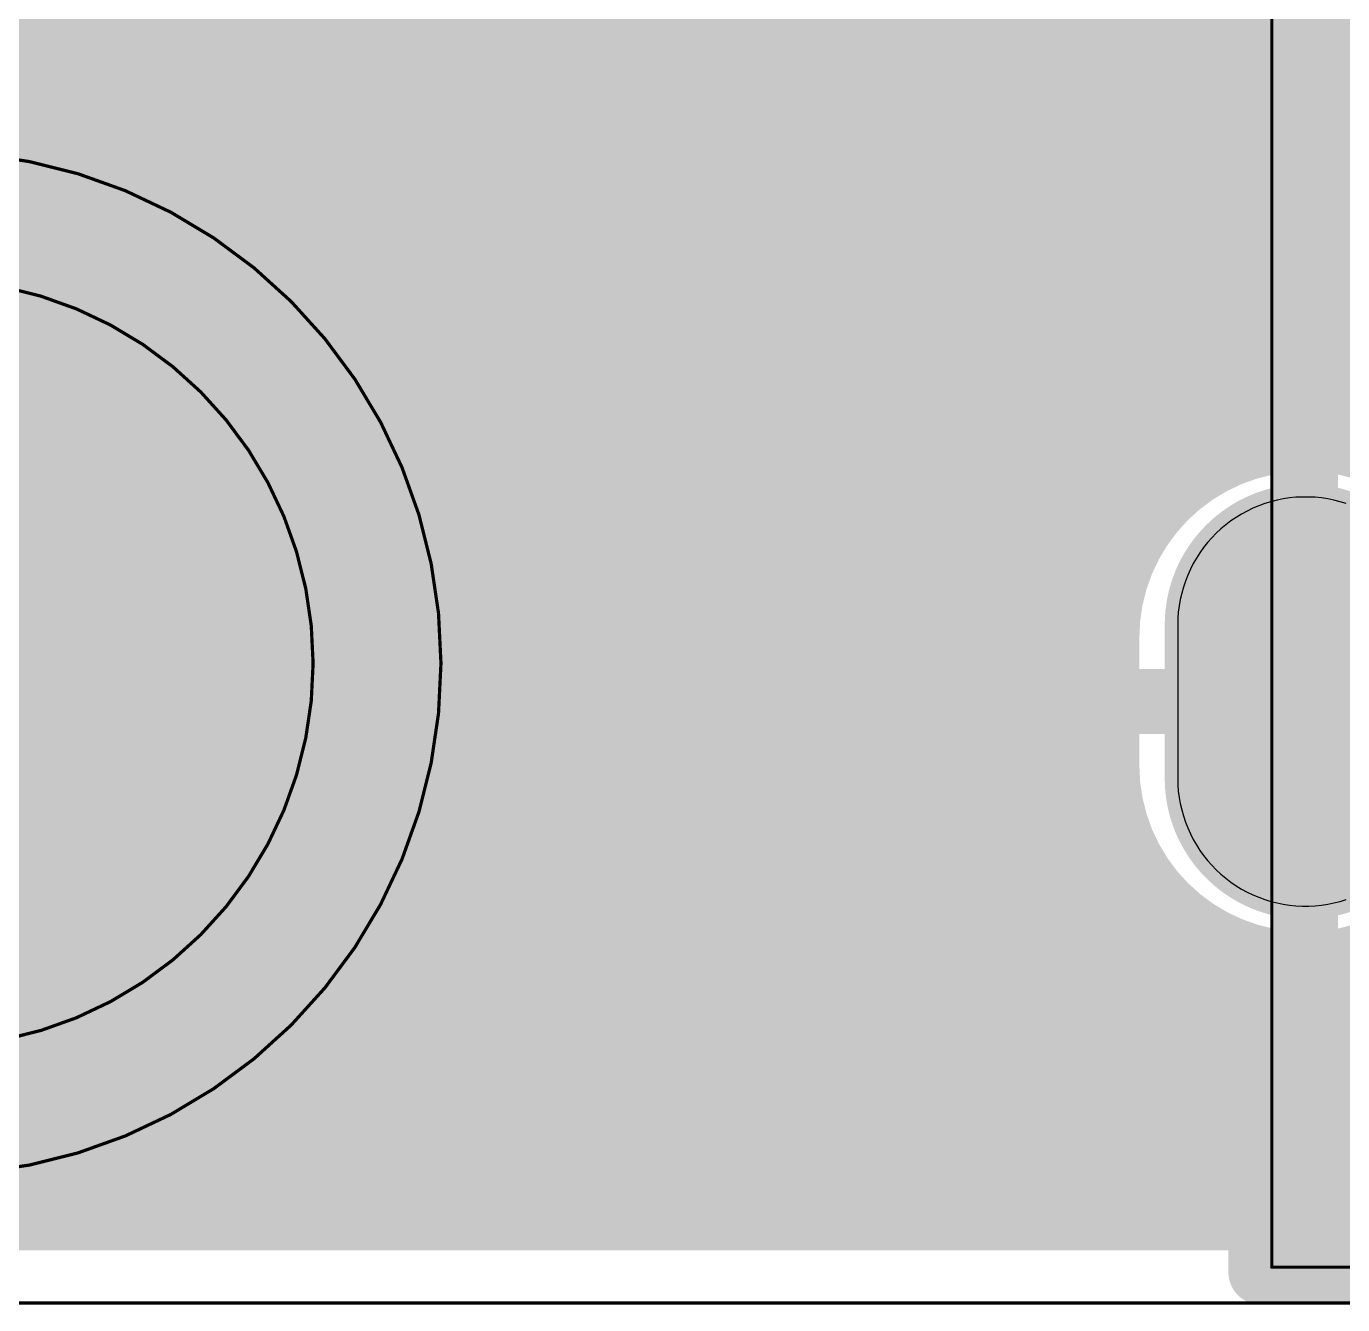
# Model space of a CAD drawing. Header units: inches. Extents: x 0 to 215, y 0 to 215.
# Drawn here: x 0.1146 to 0.3173, y 0 to 0.1968 of the extents above; entities that cross this region are included whole.
import ezdxf

# ---------------------------------------------------------------- set-up
doc = ezdxf.new("R2010")
doc.units = ezdxf.units.IN
doc.header["$MEASUREMENT"] = 0
for name, color, linetype in [('BottomLayer', 5, 'Continuous'), ('BottomSolder', 6, 'Continuous'), ('KeepOutLayer', 6, 'Continuous'), ('Mechanical1', 6, 'Continuous'), ('MultiLayer', 9, 'Continuous'), ('PadHoleLayer', 156, 'Continuous'), ('TopLayer', 1, 'Continuous'), ('TopOverlay', 2, 'Continuous'), ('TopPaste', 8, 'Continuous'), ('TopSolder', 216, 'Continuous')]:
    doc.layers.add(name, color=color, linetype=linetype)

# ---------------------------------------------------------------- blocks, each defined once
blk = doc.blocks.new('MICRO_USB_SMD_MICRO_XNJ_ZB_49')
at = {"layer": 'BottomLayer'}
h = blk.add_hatch(color=5, dxfattribs=at)
edge = h.paths.add_edge_path()
edge.add_arc((0.01215, -0.14272), 0.01969, 90, 270)
edge.add_line((0.01215, -0.1624), (0.03577, -0.1624))
edge.add_arc((0.03577, -0.14272), 0.01969, 270, 450)
edge.add_line((0.03577, -0.12303), (0.01215, -0.12303))
at = {"layer": 'BottomSolder'}
h = blk.add_hatch(color=6, dxfattribs=at)
edge = h.paths.add_edge_path()
edge.add_arc((0.01215, -0.14272), 0.02168, 90, 270)
edge.add_line((0.01215, -0.1644), (0.03577, -0.1644))
edge.add_arc((0.03577, -0.14272), 0.02168, 270, 450)
edge.add_line((0.03577, -0.12103), (0.01215, -0.12103))
at = {"layer": 'MultiLayer'}
h = blk.add_hatch(color=9, dxfattribs=at)
edge = h.paths.add_edge_path()
edge.add_arc((0.01215, -0.14272), 0.01969, 90, 270)
edge.add_line((0.01215, -0.1624), (0.03577, -0.1624))
edge.add_arc((0.03577, -0.14272), 0.01969, 270, 450)
edge.add_line((0.03577, -0.12303), (0.01215, -0.12303))
at = {"layer": 'PadHoleLayer'}
h = blk.add_hatch(color=156, dxfattribs=at)
edge = h.paths.add_edge_path()
edge.add_arc((0.01215, -0.14272), 0.00984, 90, 270)
edge.add_line((0.01215, -0.15256), (0.03577, -0.15256))
edge.add_arc((0.03577, -0.14272), 0.00984, 270, 450)
edge.add_line((0.03577, -0.13287), (0.01215, -0.13287))
at = {"layer": 'TopLayer'}
h = blk.add_hatch(color=1, dxfattribs=at)
edge = h.paths.add_edge_path()
edge.add_arc((0.01215, -0.14272), 0.01969, 90, 270)
edge.add_line((0.01215, -0.1624), (0.03577, -0.1624))
edge.add_arc((0.03577, -0.14272), 0.01969, 270, 450)
edge.add_line((0.03577, -0.12303), (0.01215, -0.12303))
at = {"layer": 'TopSolder'}
h = blk.add_hatch(color=216, dxfattribs=at)
edge = h.paths.add_edge_path()
edge.add_arc((0.01215, -0.14272), 0.02168, 90, 270)
edge.add_line((0.01215, -0.1644), (0.03577, -0.1644))
edge.add_arc((0.03577, -0.14272), 0.02168, 270, 450)
edge.add_line((0.03577, -0.12103), (0.01215, -0.12103))
at = {"layer": 'TopOverlay'}
for points in [[(0.11179, -0.1378, 0.01, 0.01, 0), (0.11179, 0.1378, 0.01, 0.01, 0)], [(0.11179, -0.1496, 0.01, 0.01, 0), (0.11179, -0.1378, 0.01, 0.01, 0)], [(-0.0158, -0.1496, 0.01, 0.01, 0), (-0.09366, -0.1496, 0.01, 0.01, 0)], [(0.11179, -0.1496, 0.01, 0.01, 0), (0.06371, -0.1496, 0.01, 0.01, 0)]]:
    blk.add_lwpolyline(points, format="xyseb", dxfattribs=at)
for points in [[(0.10929, -0.1378, 0.005, 0.005, 1), (0.11429, -0.1378, 0.005, 0.005, 1)], [(0.10929, -0.1378, 0.005, 0.005, 1), (0.11429, -0.1378, 0.005, 0.005, 1)], [(-0.0183, -0.1496, 0.005, 0.005, 1), (-0.0133, -0.1496, 0.005, 0.005, 1)], [(0.06121, -0.1496, 0.005, 0.005, 1), (0.06621, -0.1496, 0.005, 0.005, 1)], [(0.10929, -0.1496, 0.005, 0.005, 1), (0.11429, -0.1496, 0.005, 0.005, 1)], [(0.10929, -0.1496, 0.005, 0.005, 1), (0.11429, -0.1496, 0.005, 0.005, 1)]]:
    blk.add_lwpolyline(points, format="xyseb", close=True, dxfattribs=at)
at = {"layer": 'TopPaste'}
for p, q in [((-0.0068, -0.13739), (-0.00705, -0.13834)), ((-0.00652, -0.13645), (-0.0068, -0.13739)), ((0.05472, -0.13739), (0.05443, -0.13645)), ((0.05496, -0.13834), (0.05472, -0.13739)), ((-0.00724, -0.1393), (-0.00739, -0.14027)), ((-0.00705, -0.13834), (-0.00724, -0.1393)), ((0.05515, -0.1393), (0.05496, -0.13834)), ((0.0553, -0.14027), (0.05515, -0.1393)), ((-0.00749, -0.14125), (-0.00753, -0.14223)), ((-0.00739, -0.14027), (-0.00749, -0.14125)), ((0.0554, -0.14125), (0.0553, -0.14027)), ((0.05545, -0.14223), (0.0554, -0.14125)), ((-0.00753, -0.14223), (-0.00753, -0.14321)), ((-0.00753, -0.14321), (-0.00749, -0.14419)), ((0.0554, -0.14419), (0.05545, -0.14321)), ((0.05545, -0.14321), (0.05545, -0.14223)), ((-0.00749, -0.14419), (-0.00739, -0.14517)), ((-0.00739, -0.14517), (-0.00724, -0.14614)), ((0.05515, -0.14614), (0.0553, -0.14517)), ((0.0553, -0.14517), (0.0554, -0.14419)), ((-0.00724, -0.14614), (-0.00705, -0.1471)), ((-0.00705, -0.1471), (-0.0068, -0.14805)), ((0.05472, -0.14805), (0.05496, -0.1471)), ((0.05496, -0.1471), (0.05515, -0.14614)), ((-0.0068, -0.14805), (-0.00652, -0.14899)), ((-0.00652, -0.14899), (-0.00618, -0.14991)), ((-0.00618, -0.14991), (-0.0058, -0.15082)), ((0.05371, -0.15082), (0.05409, -0.14991)), ((0.05409, -0.14991), (0.05443, -0.14899)), ((0.05443, -0.14899), (0.05472, -0.14805)), ((-0.0058, -0.15082), (-0.00537, -0.1517)), ((-0.00537, -0.1517), (-0.0049, -0.15256)), ((0.05281, -0.15256), (0.05328, -0.1517)), ((0.05328, -0.1517), (0.05371, -0.15082)), ((-0.0049, -0.15256), (-0.00439, -0.1534)), ((-0.00439, -0.1534), (-0.00384, -0.15421)), ((0.05175, -0.15421), (0.0523, -0.1534)), ((0.0523, -0.1534), (0.05281, -0.15256)), ((-0.00384, -0.15421), (-0.00325, -0.15499)), ((-0.00325, -0.15499), (-0.00261, -0.15574)), ((-0.00261, -0.15574), (-0.00195, -0.15646)), ((0.04986, -0.15646), (0.05053, -0.15574)), ((0.05053, -0.15574), (0.05116, -0.15499)), ((0.05116, -0.15499), (0.05175, -0.15421)), ((-0.00195, -0.15646), (-0.00124, -0.15715)), ((-0.00124, -0.15715), (-0.00051, -0.1578)), ((-0.00051, -0.1578), (0.00026, -0.15841)), ((0.04765, -0.15841), (0.04842, -0.1578)), ((0.04842, -0.1578), (0.04916, -0.15715)), ((0.04916, -0.15715), (0.04986, -0.15646)), ((0.00026, -0.15841), (0.00106, -0.15898)), ((0.00106, -0.15898), (0.00188, -0.15952)), ((0.00188, -0.15952), (0.00273, -0.16001)), ((0.00273, -0.16001), (0.0036, -0.16045)), ((0.04431, -0.16045), (0.04518, -0.16001)), ((0.04518, -0.16001), (0.04603, -0.15952)), ((0.04603, -0.15952), (0.04686, -0.15898)), ((0.04686, -0.15898), (0.04765, -0.15841)), ((0.0036, -0.16045), (0.0045, -0.16086)), ((0.0045, -0.16086), (0.00541, -0.16122)), ((0.00541, -0.16122), (0.00634, -0.16153)), ((0.00634, -0.16153), (0.00729, -0.16179)), ((0.00729, -0.16179), (0.00824, -0.16201)), ((0.00824, -0.16201), (0.00921, -0.16218)), ((0.0387, -0.16218), (0.03967, -0.16201)), ((0.03967, -0.16201), (0.04062, -0.16179)), ((0.04062, -0.16179), (0.04157, -0.16153)), ((0.04157, -0.16153), (0.0425, -0.16122)), ((0.0425, -0.16122), (0.04341, -0.16086)), ((0.04341, -0.16086), (0.04431, -0.16045)), ((0.00921, -0.16218), (0.01018, -0.16231)), ((0.01018, -0.16231), (0.01116, -0.16238)), ((0.01116, -0.16238), (0.01214, -0.1624)), ((0.01214, -0.1624), (0.03577, -0.1624)), ((0.03577, -0.1624), (0.03675, -0.16238)), ((0.03675, -0.16238), (0.03773, -0.16231)), ((0.03773, -0.16231), (0.0387, -0.16218))]:
    blk.add_line(p, q, dxfattribs=at)

msp = doc.modelspace()

# ---------------------------------------------------------------- hatches: boundary and pattern name
at = {"layer": 'BottomLayer'}
h = msp.add_hatch(color=5, dxfattribs=at)
edge = h.paths.add_edge_path()
edge.add_arc((0.09968, 0.09872), 0.07874, 0, 360)
at = {"layer": 'BottomSolder'}
h = msp.add_hatch(color=6, dxfattribs=at)
edge = h.paths.add_edge_path()
edge.add_arc((0.09968, 0.09872), 0.08274, 0, 360)
at = {"layer": 'MultiLayer'}
h = msp.add_hatch(color=9, dxfattribs=at)
edge = h.paths.add_edge_path()
edge.add_arc((0.09968, 0.09872), 0.07874, 0, 360)
at = {"layer": 'PadHoleLayer'}
h = msp.add_hatch(color=156, dxfattribs=at)
edge = h.paths.add_edge_path()
edge.add_arc((0.09968, 0.09872), 0.05906, 0, 360)
at = {"layer": 'TopLayer'}
h = msp.add_hatch(color=1, dxfattribs=at)
edge = h.paths.add_edge_path()
edge.add_arc((0.09968, 0.09872), 0.07874, 0, 360)
at = {"layer": 'TopSolder'}
h = msp.add_hatch(color=216, dxfattribs=at)
edge = h.paths.add_edge_path()
edge.add_arc((0.09968, 0.09872), 0.08274, 0, 360)

# ---------------------------------------------------------------- linework, layer by layer
at = {"layer": 'BottomLayer'}
for points in [[(0.01162, 0.19677, 0.005, 0.005, 0), (0.33269, 0.19677, 0.005, 0.005, 0)], [(0.01162, 0.19275, 0.005, 0.005, 0), (0.33306, 0.19275, 0.005, 0.005, 0)], [(0.01162, 0.18874, 0.005, 0.005, 0), (0.33409, 0.18874, 0.005, 0.005, 0)], [(0.01162, 0.18472, 0.005, 0.005, 0), (0.33584, 0.18472, 0.005, 0.005, 0)], [(0.12278, 0.18071, 0.005, 0.005, 0), (0.33853, 0.18071, 0.005, 0.005, 0)], [(0.13397, 0.17669, 0.005, 0.005, 0), (0.34259, 0.17669, 0.005, 0.005, 0)], [(0.14194, 0.17268, 0.005, 0.005, 0), (0.34973, 0.17268, 0.005, 0.005, 0)], [(0.1483, 0.16866, 0.005, 0.005, 0), (0.75972, 0.16866, 0.005, 0.005, 0)], [(0.15362, 0.16464, 0.005, 0.005, 0), (0.7544, 0.16464, 0.005, 0.005, 0)], [(0.15818, 0.16063, 0.005, 0.005, 0), (0.74983, 0.16063, 0.005, 0.005, 0)], [(0.16216, 0.15661, 0.005, 0.005, 0), (0.74586, 0.15661, 0.005, 0.005, 0)], [(0.16565, 0.1526, 0.005, 0.005, 0), (0.74236, 0.1526, 0.005, 0.005, 0)], [(0.31157, 0.10465, 0.00787, 0.00787, 0), (0.35881, 0.15189, 0.00787, 0.00787, 0)], [(0.16874, 0.14858, 0.005, 0.005, 0), (0.73928, 0.14858, 0.005, 0.005, 0)], [(0.17146, 0.14457, 0.005, 0.005, 0), (0.73655, 0.14457, 0.005, 0.005, 0)], [(0.17388, 0.14055, 0.005, 0.005, 0), (0.73414, 0.14055, 0.005, 0.005, 0)], [(0.176, 0.13653, 0.005, 0.005, 0), (0.73201, 0.13653, 0.005, 0.005, 0)], [(0.17786, 0.13252, 0.005, 0.005, 0), (0.73015, 0.13252, 0.005, 0.005, 0)], [(0.28347, 0.10268, 0.005, 0.005, -1), (0.33966, 0.10268, 0.005, 0.005, 0)], [(0.31157, 0.09284, 0.01, 0.01, 0), (0.31157, 0.12827, 0.01, 0.01, 0)], [(0.17948, 0.1285, 0.005, 0.005, 0), (0.30051, 0.1285, 0.005, 0.005, 0)], [(0.18086, 0.12449, 0.005, 0.005, 0), (0.29386, 0.12449, 0.005, 0.005, 0)], [(0.18203, 0.12047, 0.005, 0.005, 0), (0.28983, 0.12047, 0.005, 0.005, 0)], [(0.18299, 0.11646, 0.005, 0.005, 0), (0.28709, 0.11646, 0.005, 0.005, 0)], [(0.18374, 0.11244, 0.005, 0.005, 0), (0.28523, 0.11244, 0.005, 0.005, 0)], [(0.1843, 0.10842, 0.005, 0.005, 0), (0.28407, 0.10842, 0.005, 0.005, 0)], [(0.31157, 0.09284, 0.00591, 0.00591, 0), (0.31157, 0.10465, 0.00591, 0.00591, 0)], [(0.18466, 0.10441, 0.005, 0.005, 0), (0.28353, 0.10441, 0.005, 0.005, 0)], [(0.09968, 0.09872, 0.01, 0.01, 0), (0.18235, 0.09872, 0.01, 0.01, 0)], [(0.28347, 0.08299, 0.005, 0.005, 0), (0.28347, 0.10268, 0.005, 0.005, 0)], [(0.18484, 0.10039, 0.005, 0.005, 0), (0.28347, 0.10039, 0.005, 0.005, 0)], [(0.18482, 0.09638, 0.005, 0.005, 0), (0.28347, 0.09638, 0.005, 0.005, 0)], [(0.28597, 0.09284, 0.01, 0.01, 0), (0.31157, 0.09284, 0.01, 0.01, 0)], [(0.31157, 0.09284, 0.01, 0.01, 0), (0.33716, 0.09284, 0.01, 0.01, 0)], [(0.31157, 0.0574, 0.01, 0.01, 0), (0.31157, 0.09284, 0.01, 0.01, 0)], [(0.18461, 0.09236, 0.005, 0.005, 0), (0.28347, 0.09236, 0.005, 0.005, 0)], [(0.18422, 0.08835, 0.005, 0.005, 0), (0.28347, 0.08835, 0.005, 0.005, 0)], [(0.18363, 0.08433, 0.005, 0.005, 0), (0.28347, 0.08433, 0.005, 0.005, 0)], [(0.33966, 0.08299, 0.005, 0.005, -1), (0.28347, 0.08299, 0.005, 0.005, 0)], [(0.18284, 0.08031, 0.005, 0.005, 0), (0.2836, 0.08031, 0.005, 0.005, 0)], [(0.18185, 0.0763, 0.005, 0.005, 0), (0.28428, 0.0763, 0.005, 0.005, 0)], [(0.18064, 0.07228, 0.005, 0.005, 0), (0.2856, 0.07228, 0.005, 0.005, 0)], [(0.17922, 0.06827, 0.005, 0.005, 0), (0.28764, 0.06827, 0.005, 0.005, 0)], [(0.17757, 0.06425, 0.005, 0.005, 0), (0.29064, 0.06425, 0.005, 0.005, 0)], [(0.17566, 0.06024, 0.005, 0.005, 0), (0.2951, 0.06024, 0.005, 0.005, 0)], [(0.17349, 0.05622, 0.005, 0.005, 0), (0.30307, 0.05622, 0.005, 0.005, 0)], [(0.17103, 0.0522, 0.005, 0.005, 0), (0.73698, 0.0522, 0.005, 0.005, 0)], [(0.16824, 0.04819, 0.005, 0.005, 0), (0.73977, 0.04819, 0.005, 0.005, 0)], [(0.16509, 0.04417, 0.005, 0.005, 0), (0.74292, 0.04417, 0.005, 0.005, 0)], [(0.16152, 0.04016, 0.005, 0.005, 0), (0.74649, 0.04016, 0.005, 0.005, 0)], [(0.15746, 0.03614, 0.005, 0.005, 0), (0.75055, 0.03614, 0.005, 0.005, 0)], [(0.15278, 0.03213, 0.005, 0.005, 0), (0.75523, 0.03213, 0.005, 0.005, 0)], [(0.14731, 0.02811, 0.005, 0.005, 0), (0.7607, 0.02811, 0.005, 0.005, 0)], [(0.14073, 0.02409, 0.005, 0.005, 0), (0.76728, 0.02409, 0.005, 0.005, 0)], [(0.13239, 0.02008, 0.005, 0.005, 0), (0.77562, 0.02008, 0.005, 0.005, 0)], [(0.12023, 0.01606, 0.005, 0.005, 0), (0.78778, 0.01606, 0.005, 0.005, 0)], [(0.01162, 0.01205, 0.005, 0.005, 0), (0.89614, 0.01205, 0.005, 0.005, 0)], [(0.01162, 0.01087, 0.005, 0.005, 0), (0.89614, 0.01087, 0.005, 0.005, 0)]]:
    msp.add_lwpolyline(points, format="xyseb", dxfattribs=at)
for points in [[(0.18485, 0.09872, 0.005, 0.005, 1), (0.0145, 0.09872, 0.005, 0.005, 1)], [(0.12153, 0.18071, 0.0025, 0.0025, 1), (0.12403, 0.18071, 0.0025, 0.0025, 1)], [(0.13272, 0.17669, 0.0025, 0.0025, 1), (0.13522, 0.17669, 0.0025, 0.0025, 1)], [(0.14069, 0.17268, 0.0025, 0.0025, 1), (0.14319, 0.17268, 0.0025, 0.0025, 1)], [(0.14705, 0.16866, 0.0025, 0.0025, 1), (0.14955, 0.16866, 0.0025, 0.0025, 1)], [(0.15237, 0.16464, 0.0025, 0.0025, 1), (0.15487, 0.16464, 0.0025, 0.0025, 1)], [(0.15693, 0.16063, 0.0025, 0.0025, 1), (0.15943, 0.16063, 0.0025, 0.0025, 1)], [(0.16091, 0.15661, 0.0025, 0.0025, 1), (0.16341, 0.15661, 0.0025, 0.0025, 1)], [(0.1644, 0.1526, 0.0025, 0.0025, 1), (0.1669, 0.1526, 0.0025, 0.0025, 1)], [(0.16749, 0.14858, 0.0025, 0.0025, 1), (0.16999, 0.14858, 0.0025, 0.0025, 1)], [(0.17021, 0.14457, 0.0025, 0.0025, 1), (0.17271, 0.14457, 0.0025, 0.0025, 1)], [(0.17263, 0.14055, 0.0025, 0.0025, 1), (0.17513, 0.14055, 0.0025, 0.0025, 1)], [(0.17475, 0.13653, 0.0025, 0.0025, 1), (0.17725, 0.13653, 0.0025, 0.0025, 1)], [(0.17661, 0.13252, 0.0025, 0.0025, 1), (0.17911, 0.13252, 0.0025, 0.0025, 1)], [(0.30907, 0.12827, 0.005, 0.005, 1), (0.31407, 0.12827, 0.005, 0.005, 1)], [(0.17823, 0.1285, 0.0025, 0.0025, 1), (0.18073, 0.1285, 0.0025, 0.0025, 1)], [(0.29926, 0.1285, 0.0025, 0.0025, 1), (0.30176, 0.1285, 0.0025, 0.0025, 1)], [(0.17961, 0.12449, 0.0025, 0.0025, 1), (0.18211, 0.12449, 0.0025, 0.0025, 1)], [(0.29261, 0.12449, 0.0025, 0.0025, 1), (0.29511, 0.12449, 0.0025, 0.0025, 1)], [(0.18078, 0.12047, 0.0025, 0.0025, 1), (0.18328, 0.12047, 0.0025, 0.0025, 1)], [(0.28858, 0.12047, 0.0025, 0.0025, 1), (0.29108, 0.12047, 0.0025, 0.0025, 1)], [(0.18174, 0.11646, 0.0025, 0.0025, 1), (0.18424, 0.11646, 0.0025, 0.0025, 1)], [(0.28584, 0.11646, 0.0025, 0.0025, 1), (0.28834, 0.11646, 0.0025, 0.0025, 1)], [(0.18249, 0.11244, 0.0025, 0.0025, 1), (0.18499, 0.11244, 0.0025, 0.0025, 1)], [(0.28398, 0.11244, 0.0025, 0.0025, 1), (0.28648, 0.11244, 0.0025, 0.0025, 1)], [(0.18305, 0.10842, 0.0025, 0.0025, 1), (0.18555, 0.10842, 0.0025, 0.0025, 1)], [(0.28282, 0.10842, 0.0025, 0.0025, 1), (0.28532, 0.10842, 0.0025, 0.0025, 1)], [(0.3096, 0.10465, 0.00394, 0.00394, 1), (0.31353, 0.10465, 0.00394, 0.00394, 1)], [(0.31009, 0.10465, 0.00295, 0.00295, 1), (0.31304, 0.10465, 0.00295, 0.00295, 1)], [(0.18341, 0.10441, 0.0025, 0.0025, 1), (0.18591, 0.10441, 0.0025, 0.0025, 1)], [(0.28228, 0.10441, 0.0025, 0.0025, 1), (0.28478, 0.10441, 0.0025, 0.0025, 1)], [(0.17985, 0.09872, 0.005, 0.005, 1), (0.18485, 0.09872, 0.005, 0.005, 1)], [(0.28223, 0.10268, 0.0025, 0.0025, 1), (0.28473, 0.10268, 0.0025, 0.0025, 1)], [(0.28223, 0.10268, 0.0025, 0.0025, 1), (0.28473, 0.10268, 0.0025, 0.0025, 1)], [(0.18359, 0.10039, 0.0025, 0.0025, 1), (0.18609, 0.10039, 0.0025, 0.0025, 1)], [(0.28223, 0.10039, 0.0025, 0.0025, 1), (0.28473, 0.10039, 0.0025, 0.0025, 1)], [(0.1836, 0.09872, 0.0025, 0.0025, 1), (0.1861, 0.09872, 0.0025, 0.0025, 1)], [(0.18357, 0.09638, 0.0025, 0.0025, 1), (0.18607, 0.09638, 0.0025, 0.0025, 1)], [(0.28347, 0.09284, 0.005, 0.005, 1), (0.28847, 0.09284, 0.005, 0.005, 1)], [(0.28223, 0.09638, 0.0025, 0.0025, 1), (0.28473, 0.09638, 0.0025, 0.0025, 1)], [(0.30907, 0.09284, 0.005, 0.005, 1), (0.31407, 0.09284, 0.005, 0.005, 1)], [(0.30907, 0.09284, 0.005, 0.005, 1), (0.31407, 0.09284, 0.005, 0.005, 1)], [(0.30907, 0.09284, 0.005, 0.005, 1), (0.31407, 0.09284, 0.005, 0.005, 1)], [(0.30907, 0.09284, 0.005, 0.005, 1), (0.31407, 0.09284, 0.005, 0.005, 1)], [(0.31009, 0.09284, 0.00295, 0.00295, 1), (0.31304, 0.09284, 0.00295, 0.00295, 1)], [(0.18336, 0.09236, 0.0025, 0.0025, 1), (0.18586, 0.09236, 0.0025, 0.0025, 1)], [(0.28223, 0.09236, 0.0025, 0.0025, 1), (0.28473, 0.09236, 0.0025, 0.0025, 1)], [(0.18297, 0.08835, 0.0025, 0.0025, 1), (0.18547, 0.08835, 0.0025, 0.0025, 1)], [(0.28223, 0.08835, 0.0025, 0.0025, 1), (0.28473, 0.08835, 0.0025, 0.0025, 1)], [(0.18238, 0.08433, 0.0025, 0.0025, 1), (0.18488, 0.08433, 0.0025, 0.0025, 1)], [(0.28223, 0.08433, 0.0025, 0.0025, 1), (0.28473, 0.08433, 0.0025, 0.0025, 1)], [(0.28223, 0.08299, 0.0025, 0.0025, 1), (0.28473, 0.08299, 0.0025, 0.0025, 1)], [(0.28223, 0.08299, 0.0025, 0.0025, 1), (0.28473, 0.08299, 0.0025, 0.0025, 1)], [(0.18159, 0.08031, 0.0025, 0.0025, 1), (0.18409, 0.08031, 0.0025, 0.0025, 1)], [(0.28235, 0.08031, 0.0025, 0.0025, 1), (0.28485, 0.08031, 0.0025, 0.0025, 1)], [(0.1806, 0.0763, 0.0025, 0.0025, 1), (0.1831, 0.0763, 0.0025, 0.0025, 1)], [(0.28303, 0.0763, 0.0025, 0.0025, 1), (0.28553, 0.0763, 0.0025, 0.0025, 1)], [(0.17939, 0.07228, 0.0025, 0.0025, 1), (0.18189, 0.07228, 0.0025, 0.0025, 1)], [(0.28435, 0.07228, 0.0025, 0.0025, 1), (0.28685, 0.07228, 0.0025, 0.0025, 1)], [(0.17797, 0.06827, 0.0025, 0.0025, 1), (0.18047, 0.06827, 0.0025, 0.0025, 1)], [(0.28639, 0.06827, 0.0025, 0.0025, 1), (0.28889, 0.06827, 0.0025, 0.0025, 1)], [(0.17632, 0.06425, 0.0025, 0.0025, 1), (0.17882, 0.06425, 0.0025, 0.0025, 1)], [(0.28939, 0.06425, 0.0025, 0.0025, 1), (0.29189, 0.06425, 0.0025, 0.0025, 1)], [(0.17441, 0.06024, 0.0025, 0.0025, 1), (0.17691, 0.06024, 0.0025, 0.0025, 1)], [(0.29385, 0.06024, 0.0025, 0.0025, 1), (0.29635, 0.06024, 0.0025, 0.0025, 1)], [(0.30907, 0.0574, 0.005, 0.005, 1), (0.31407, 0.0574, 0.005, 0.005, 1)], [(0.17224, 0.05622, 0.0025, 0.0025, 1), (0.17474, 0.05622, 0.0025, 0.0025, 1)], [(0.30182, 0.05622, 0.0025, 0.0025, 1), (0.30432, 0.05622, 0.0025, 0.0025, 1)], [(0.16978, 0.0522, 0.0025, 0.0025, 1), (0.17228, 0.0522, 0.0025, 0.0025, 1)], [(0.16699, 0.04819, 0.0025, 0.0025, 1), (0.16949, 0.04819, 0.0025, 0.0025, 1)], [(0.16384, 0.04417, 0.0025, 0.0025, 1), (0.16634, 0.04417, 0.0025, 0.0025, 1)], [(0.16027, 0.04016, 0.0025, 0.0025, 1), (0.16277, 0.04016, 0.0025, 0.0025, 1)], [(0.15621, 0.03614, 0.0025, 0.0025, 1), (0.15871, 0.03614, 0.0025, 0.0025, 1)], [(0.15153, 0.03213, 0.0025, 0.0025, 1), (0.15403, 0.03213, 0.0025, 0.0025, 1)], [(0.14606, 0.02811, 0.0025, 0.0025, 1), (0.14856, 0.02811, 0.0025, 0.0025, 1)], [(0.13948, 0.02409, 0.0025, 0.0025, 1), (0.14198, 0.02409, 0.0025, 0.0025, 1)], [(0.13114, 0.02008, 0.0025, 0.0025, 1), (0.13364, 0.02008, 0.0025, 0.0025, 1)], [(0.11898, 0.01606, 0.0025, 0.0025, 1), (0.12148, 0.01606, 0.0025, 0.0025, 1)]]:
    msp.add_lwpolyline(points, format="xyseb", close=True, dxfattribs=at)
at = {"layer": 'KeepOutLayer'}
msp.add_lwpolyline([(0.001, 0.00025, 0.0005, 0.0005, 0), (0.90676, 0.00025, 0.0005, 0.0005, 0)], format="xyseb", dxfattribs=at)
at = {"layer": 'Mechanical1'}
for points in [[(0.30637, 0.00577, 0.0005, 0.0005, 0), (0.30637, 0.20577, 0.0005, 0.0005, 0)], [(0.30637, 0.00577, 0.0005, 0.0005, 0), (0.60164, 0.00577, 0.0005, 0.0005, 0)]]:
    msp.add_lwpolyline(points, format="xyseb", dxfattribs=at)
for points in [[(0.17842, 0.09872, 0.0005, 0.0005, 1), (0.02093, 0.09872, 0.0005, 0.0005, 1)], [(0.15873, 0.09872, 0.0005, 0.0005, 1), (0.04062, 0.09872, 0.0005, 0.0005, 1)], [(0.15861, 0.09872, 0.00025, 0.00025, 1), (0.15886, 0.09872, 0.00025, 0.00025, 1)], [(0.17829, 0.09872, 0.00025, 0.00025, 1), (0.17854, 0.09872, 0.00025, 0.00025, 1)], [(0.30624, 0.00577, 0.00025, 0.00025, 1), (0.30649, 0.00577, 0.00025, 0.00025, 1)], [(0.30624, 0.00577, 0.00025, 0.00025, 1), (0.30649, 0.00577, 0.00025, 0.00025, 1)]]:
    msp.add_lwpolyline(points, format="xyseb", close=True, dxfattribs=at)
at = {"layer": 'TopLayer'}
for points in [[(0.21428, 0.23174, 0.005, 0.005, 0), (0.27774, 0.16828, 0.005, 0.005, 0)], [(0.198, 0.225, 0.01181, 0.01181, 0), (0.271, 0.152, 0.01181, 0.01181, 0)], [(0.18652, 0.21346, 0.005, 0.005, 0), (0.25946, 0.14052, 0.005, 0.005, 0)], [(0.01162, 0.19677, 0.005, 0.005, 0), (0.20321, 0.19677, 0.005, 0.005, 0)], [(0.24925, 0.19677, 0.005, 0.005, 0), (0.33269, 0.19677, 0.005, 0.005, 0)], [(0.01162, 0.19275, 0.005, 0.005, 0), (0.20722, 0.19275, 0.005, 0.005, 0)], [(0.25327, 0.19275, 0.005, 0.005, 0), (0.33306, 0.19275, 0.005, 0.005, 0)], [(0.01162, 0.18874, 0.005, 0.005, 0), (0.21124, 0.18874, 0.005, 0.005, 0)], [(0.25728, 0.18874, 0.005, 0.005, 0), (0.33409, 0.18874, 0.005, 0.005, 0)], [(0.01162, 0.18472, 0.005, 0.005, 0), (0.21526, 0.18472, 0.005, 0.005, 0)], [(0.2613, 0.18472, 0.005, 0.005, 0), (0.33584, 0.18472, 0.005, 0.005, 0)], [(0.12278, 0.18071, 0.005, 0.005, 0), (0.21927, 0.18071, 0.005, 0.005, 0)], [(0.26532, 0.18071, 0.005, 0.005, 0), (0.33853, 0.18071, 0.005, 0.005, 0)], [(0.13397, 0.17669, 0.005, 0.005, 0), (0.22329, 0.17669, 0.005, 0.005, 0)], [(0.26933, 0.17669, 0.005, 0.005, 0), (0.34259, 0.17669, 0.005, 0.005, 0)], [(0.14194, 0.17268, 0.005, 0.005, 0), (0.2273, 0.17268, 0.005, 0.005, 0)], [(0.27335, 0.17268, 0.005, 0.005, 0), (0.34973, 0.17268, 0.005, 0.005, 0)], [(0.1483, 0.16866, 0.005, 0.005, 0), (0.23132, 0.16866, 0.005, 0.005, 0)], [(0.27736, 0.16866, 0.005, 0.005, 0), (0.37027, 0.16866, 0.005, 0.005, 0)], [(0.27774, 0.16828, 0.005, 0.005, 0), (0.36989, 0.16828, 0.005, 0.005, 0)], [(0.15362, 0.16464, 0.005, 0.005, 0), (0.23533, 0.16464, 0.005, 0.005, 0)], [(0.15818, 0.16063, 0.005, 0.005, 0), (0.23935, 0.16063, 0.005, 0.005, 0)], [(0.16216, 0.15661, 0.005, 0.005, 0), (0.24337, 0.15661, 0.005, 0.005, 0)], [(0.271, 0.152, 0.01181, 0.01181, 0), (0.37663, 0.152, 0.01181, 0.01181, 0)], [(0.16565, 0.1526, 0.005, 0.005, 0), (0.24738, 0.1526, 0.005, 0.005, 0)], [(0.16874, 0.14858, 0.005, 0.005, 0), (0.2514, 0.14858, 0.005, 0.005, 0)], [(0.17146, 0.14457, 0.005, 0.005, 0), (0.25541, 0.14457, 0.005, 0.005, 0)], [(0.17388, 0.14055, 0.005, 0.005, 0), (0.25943, 0.14055, 0.005, 0.005, 0)], [(0.271, 0.13572, 0.005, 0.005, -0.199638), (0.25946, 0.14052, 0.005, 0.005, 0)], [(0.271, 0.13572, 0.005, 0.005, -0.198912), (0.25949, 0.14049, 0.005, 0.005, 0)], [(0.176, 0.13653, 0.005, 0.005, 0), (0.26592, 0.13653, 0.005, 0.005, 0)], [(0.271, 0.13572, 0.005, 0.005, 0), (0.37663, 0.13572, 0.005, 0.005, 0)], [(0.17786, 0.13252, 0.005, 0.005, 0), (0.73015, 0.13252, 0.005, 0.005, 0)], [(0.28347, 0.10268, 0.005, 0.005, -1), (0.33966, 0.10268, 0.005, 0.005, 0)], [(0.31157, 0.09284, 0.01, 0.01, 0), (0.31157, 0.12827, 0.01, 0.01, 0)], [(0.17948, 0.1285, 0.005, 0.005, 0), (0.30051, 0.1285, 0.005, 0.005, 0)], [(0.18086, 0.12449, 0.005, 0.005, 0), (0.29386, 0.12449, 0.005, 0.005, 0)], [(0.18203, 0.12047, 0.005, 0.005, 0), (0.28983, 0.12047, 0.005, 0.005, 0)], [(0.18299, 0.11646, 0.005, 0.005, 0), (0.28709, 0.11646, 0.005, 0.005, 0)], [(0.18374, 0.11244, 0.005, 0.005, 0), (0.28523, 0.11244, 0.005, 0.005, 0)], [(0.1843, 0.10842, 0.005, 0.005, 0), (0.28407, 0.10842, 0.005, 0.005, 0)], [(0.18466, 0.10441, 0.005, 0.005, 0), (0.28353, 0.10441, 0.005, 0.005, 0)], [(0.09968, 0.09872, 0.01, 0.01, 0), (0.18235, 0.09872, 0.01, 0.01, 0)], [(0.28347, 0.08299, 0.005, 0.005, 0), (0.28347, 0.10268, 0.005, 0.005, 0)], [(0.18484, 0.10039, 0.005, 0.005, 0), (0.28347, 0.10039, 0.005, 0.005, 0)], [(0.18482, 0.09638, 0.005, 0.005, 0), (0.28347, 0.09638, 0.005, 0.005, 0)], [(0.28597, 0.09284, 0.01, 0.01, 0), (0.31157, 0.09284, 0.01, 0.01, 0)], [(0.31157, 0.09284, 0.01, 0.01, 0), (0.33716, 0.09284, 0.01, 0.01, 0)], [(0.31157, 0.0574, 0.01, 0.01, 0), (0.31157, 0.09284, 0.01, 0.01, 0)], [(0.18461, 0.09236, 0.005, 0.005, 0), (0.28347, 0.09236, 0.005, 0.005, 0)], [(0.18422, 0.08835, 0.005, 0.005, 0), (0.28347, 0.08835, 0.005, 0.005, 0)], [(0.18363, 0.08433, 0.005, 0.005, 0), (0.28347, 0.08433, 0.005, 0.005, 0)], [(0.33966, 0.08299, 0.005, 0.005, -1), (0.28347, 0.08299, 0.005, 0.005, 0)], [(0.18284, 0.08031, 0.005, 0.005, 0), (0.2836, 0.08031, 0.005, 0.005, 0)], [(0.18185, 0.0763, 0.005, 0.005, 0), (0.28428, 0.0763, 0.005, 0.005, 0)], [(0.18064, 0.07228, 0.005, 0.005, 0), (0.2856, 0.07228, 0.005, 0.005, 0)], [(0.17922, 0.06827, 0.005, 0.005, 0), (0.28764, 0.06827, 0.005, 0.005, 0)], [(0.17757, 0.06425, 0.005, 0.005, 0), (0.29064, 0.06425, 0.005, 0.005, 0)], [(0.17566, 0.06024, 0.005, 0.005, 0), (0.2951, 0.06024, 0.005, 0.005, 0)], [(0.17349, 0.05622, 0.005, 0.005, 0), (0.30307, 0.05622, 0.005, 0.005, 0)], [(0.17103, 0.0522, 0.005, 0.005, 0), (0.73698, 0.0522, 0.005, 0.005, 0)], [(0.16824, 0.04819, 0.005, 0.005, 0), (0.73977, 0.04819, 0.005, 0.005, 0)], [(0.16509, 0.04417, 0.005, 0.005, 0), (0.74292, 0.04417, 0.005, 0.005, 0)], [(0.16152, 0.04016, 0.005, 0.005, 0), (0.74649, 0.04016, 0.005, 0.005, 0)], [(0.15746, 0.03614, 0.005, 0.005, 0), (0.75055, 0.03614, 0.005, 0.005, 0)], [(0.15278, 0.03213, 0.005, 0.005, 0), (0.75523, 0.03213, 0.005, 0.005, 0)], [(0.14731, 0.02811, 0.005, 0.005, 0), (0.7607, 0.02811, 0.005, 0.005, 0)], [(0.14073, 0.02409, 0.005, 0.005, 0), (0.76728, 0.02409, 0.005, 0.005, 0)], [(0.13239, 0.02008, 0.005, 0.005, 0), (0.77562, 0.02008, 0.005, 0.005, 0)], [(0.12023, 0.01606, 0.005, 0.005, 0), (0.78778, 0.01606, 0.005, 0.005, 0)], [(0.01162, 0.01205, 0.005, 0.005, 0), (0.89614, 0.01205, 0.005, 0.005, 0)], [(0.01162, 0.01087, 0.005, 0.005, 0), (0.89614, 0.01087, 0.005, 0.005, 0)]]:
    msp.add_lwpolyline(points, format="xyseb", dxfattribs=at)
for points in [[(0.20196, 0.19677, 0.0025, 0.0025, 1), (0.20446, 0.19677, 0.0025, 0.0025, 1)], [(0.248, 0.19677, 0.0025, 0.0025, 1), (0.2505, 0.19677, 0.0025, 0.0025, 1)], [(0.20597, 0.19275, 0.0025, 0.0025, 1), (0.20847, 0.19275, 0.0025, 0.0025, 1)], [(0.25202, 0.19275, 0.0025, 0.0025, 1), (0.25452, 0.19275, 0.0025, 0.0025, 1)], [(0.20999, 0.18874, 0.0025, 0.0025, 1), (0.21249, 0.18874, 0.0025, 0.0025, 1)], [(0.25603, 0.18874, 0.0025, 0.0025, 1), (0.25853, 0.18874, 0.0025, 0.0025, 1)], [(0.21401, 0.18472, 0.0025, 0.0025, 1), (0.21651, 0.18472, 0.0025, 0.0025, 1)], [(0.26005, 0.18472, 0.0025, 0.0025, 1), (0.26255, 0.18472, 0.0025, 0.0025, 1)], [(0.18485, 0.09872, 0.005, 0.005, 1), (0.0145, 0.09872, 0.005, 0.005, 1)], [(0.12153, 0.18071, 0.0025, 0.0025, 1), (0.12403, 0.18071, 0.0025, 0.0025, 1)], [(0.21802, 0.18071, 0.0025, 0.0025, 1), (0.22052, 0.18071, 0.0025, 0.0025, 1)], [(0.26407, 0.18071, 0.0025, 0.0025, 1), (0.26657, 0.18071, 0.0025, 0.0025, 1)], [(0.13272, 0.17669, 0.0025, 0.0025, 1), (0.13522, 0.17669, 0.0025, 0.0025, 1)], [(0.22204, 0.17669, 0.0025, 0.0025, 1), (0.22454, 0.17669, 0.0025, 0.0025, 1)], [(0.26808, 0.17669, 0.0025, 0.0025, 1), (0.27058, 0.17669, 0.0025, 0.0025, 1)], [(0.14069, 0.17268, 0.0025, 0.0025, 1), (0.14319, 0.17268, 0.0025, 0.0025, 1)], [(0.22605, 0.17268, 0.0025, 0.0025, 1), (0.22855, 0.17268, 0.0025, 0.0025, 1)], [(0.2721, 0.17268, 0.0025, 0.0025, 1), (0.2746, 0.17268, 0.0025, 0.0025, 1)], [(0.14705, 0.16866, 0.0025, 0.0025, 1), (0.14955, 0.16866, 0.0025, 0.0025, 1)], [(0.23007, 0.16866, 0.0025, 0.0025, 1), (0.23257, 0.16866, 0.0025, 0.0025, 1)], [(0.27611, 0.16866, 0.0025, 0.0025, 1), (0.27861, 0.16866, 0.0025, 0.0025, 1)], [(0.27649, 0.16828, 0.0025, 0.0025, 1), (0.27899, 0.16828, 0.0025, 0.0025, 1)], [(0.27649, 0.16828, 0.0025, 0.0025, 1), (0.27899, 0.16828, 0.0025, 0.0025, 1)], [(0.15237, 0.16464, 0.0025, 0.0025, 1), (0.15487, 0.16464, 0.0025, 0.0025, 1)], [(0.23408, 0.16464, 0.0025, 0.0025, 1), (0.23658, 0.16464, 0.0025, 0.0025, 1)], [(0.15693, 0.16063, 0.0025, 0.0025, 1), (0.15943, 0.16063, 0.0025, 0.0025, 1)], [(0.2381, 0.16063, 0.0025, 0.0025, 1), (0.2406, 0.16063, 0.0025, 0.0025, 1)], [(0.16091, 0.15661, 0.0025, 0.0025, 1), (0.16341, 0.15661, 0.0025, 0.0025, 1)], [(0.24212, 0.15661, 0.0025, 0.0025, 1), (0.24462, 0.15661, 0.0025, 0.0025, 1)], [(0.26805, 0.152, 0.00591, 0.00591, 1), (0.27395, 0.152, 0.00591, 0.00591, 1)], [(0.26805, 0.152, 0.00591, 0.00591, 1), (0.27395, 0.152, 0.00591, 0.00591, 1)], [(0.1644, 0.1526, 0.0025, 0.0025, 1), (0.1669, 0.1526, 0.0025, 0.0025, 1)], [(0.24613, 0.1526, 0.0025, 0.0025, 1), (0.24863, 0.1526, 0.0025, 0.0025, 1)], [(0.16749, 0.14858, 0.0025, 0.0025, 1), (0.16999, 0.14858, 0.0025, 0.0025, 1)], [(0.25015, 0.14858, 0.0025, 0.0025, 1), (0.25265, 0.14858, 0.0025, 0.0025, 1)], [(0.17021, 0.14457, 0.0025, 0.0025, 1), (0.17271, 0.14457, 0.0025, 0.0025, 1)], [(0.25416, 0.14457, 0.0025, 0.0025, 1), (0.25666, 0.14457, 0.0025, 0.0025, 1)], [(0.17263, 0.14055, 0.0025, 0.0025, 1), (0.17513, 0.14055, 0.0025, 0.0025, 1)], [(0.25818, 0.14055, 0.0025, 0.0025, 1), (0.26068, 0.14055, 0.0025, 0.0025, 1)], [(0.25821, 0.14052, 0.0025, 0.0025, 1), (0.26071, 0.14052, 0.0025, 0.0025, 1)], [(0.25821, 0.14052, 0.0025, 0.0025, 1), (0.26071, 0.14052, 0.0025, 0.0025, 1)], [(0.25824, 0.14049, 0.0025, 0.0025, 1), (0.26074, 0.14049, 0.0025, 0.0025, 1)], [(0.17475, 0.13653, 0.0025, 0.0025, 1), (0.17725, 0.13653, 0.0025, 0.0025, 1)], [(0.26467, 0.13653, 0.0025, 0.0025, 1), (0.26717, 0.13653, 0.0025, 0.0025, 1)], [(0.26975, 0.13572, 0.0025, 0.0025, 1), (0.27225, 0.13572, 0.0025, 0.0025, 1)], [(0.26975, 0.13572, 0.0025, 0.0025, 1), (0.27225, 0.13572, 0.0025, 0.0025, 1)], [(0.26975, 0.13572, 0.0025, 0.0025, 1), (0.27225, 0.13572, 0.0025, 0.0025, 1)], [(0.17661, 0.13252, 0.0025, 0.0025, 1), (0.17911, 0.13252, 0.0025, 0.0025, 1)], [(0.30907, 0.12827, 0.005, 0.005, 1), (0.31407, 0.12827, 0.005, 0.005, 1)], [(0.17823, 0.1285, 0.0025, 0.0025, 1), (0.18073, 0.1285, 0.0025, 0.0025, 1)], [(0.29926, 0.1285, 0.0025, 0.0025, 1), (0.30176, 0.1285, 0.0025, 0.0025, 1)], [(0.17961, 0.12449, 0.0025, 0.0025, 1), (0.18211, 0.12449, 0.0025, 0.0025, 1)], [(0.29261, 0.12449, 0.0025, 0.0025, 1), (0.29511, 0.12449, 0.0025, 0.0025, 1)], [(0.18078, 0.12047, 0.0025, 0.0025, 1), (0.18328, 0.12047, 0.0025, 0.0025, 1)], [(0.28858, 0.12047, 0.0025, 0.0025, 1), (0.29108, 0.12047, 0.0025, 0.0025, 1)], [(0.18174, 0.11646, 0.0025, 0.0025, 1), (0.18424, 0.11646, 0.0025, 0.0025, 1)], [(0.28584, 0.11646, 0.0025, 0.0025, 1), (0.28834, 0.11646, 0.0025, 0.0025, 1)], [(0.18249, 0.11244, 0.0025, 0.0025, 1), (0.18499, 0.11244, 0.0025, 0.0025, 1)], [(0.28398, 0.11244, 0.0025, 0.0025, 1), (0.28648, 0.11244, 0.0025, 0.0025, 1)], [(0.18305, 0.10842, 0.0025, 0.0025, 1), (0.18555, 0.10842, 0.0025, 0.0025, 1)], [(0.28282, 0.10842, 0.0025, 0.0025, 1), (0.28532, 0.10842, 0.0025, 0.0025, 1)], [(0.18341, 0.10441, 0.0025, 0.0025, 1), (0.18591, 0.10441, 0.0025, 0.0025, 1)], [(0.28228, 0.10441, 0.0025, 0.0025, 1), (0.28478, 0.10441, 0.0025, 0.0025, 1)], [(0.17985, 0.09872, 0.005, 0.005, 1), (0.18485, 0.09872, 0.005, 0.005, 1)], [(0.28223, 0.10268, 0.0025, 0.0025, 1), (0.28473, 0.10268, 0.0025, 0.0025, 1)], [(0.28223, 0.10268, 0.0025, 0.0025, 1), (0.28473, 0.10268, 0.0025, 0.0025, 1)], [(0.18359, 0.10039, 0.0025, 0.0025, 1), (0.18609, 0.10039, 0.0025, 0.0025, 1)], [(0.28223, 0.10039, 0.0025, 0.0025, 1), (0.28473, 0.10039, 0.0025, 0.0025, 1)], [(0.1836, 0.09872, 0.0025, 0.0025, 1), (0.1861, 0.09872, 0.0025, 0.0025, 1)], [(0.18357, 0.09638, 0.0025, 0.0025, 1), (0.18607, 0.09638, 0.0025, 0.0025, 1)], [(0.28347, 0.09284, 0.005, 0.005, 1), (0.28847, 0.09284, 0.005, 0.005, 1)], [(0.28223, 0.09638, 0.0025, 0.0025, 1), (0.28473, 0.09638, 0.0025, 0.0025, 1)], [(0.30907, 0.09284, 0.005, 0.005, 1), (0.31407, 0.09284, 0.005, 0.005, 1)], [(0.30907, 0.09284, 0.005, 0.005, 1), (0.31407, 0.09284, 0.005, 0.005, 1)], [(0.30907, 0.09284, 0.005, 0.005, 1), (0.31407, 0.09284, 0.005, 0.005, 1)], [(0.30907, 0.09284, 0.005, 0.005, 1), (0.31407, 0.09284, 0.005, 0.005, 1)], [(0.18336, 0.09236, 0.0025, 0.0025, 1), (0.18586, 0.09236, 0.0025, 0.0025, 1)], [(0.28223, 0.09236, 0.0025, 0.0025, 1), (0.28473, 0.09236, 0.0025, 0.0025, 1)], [(0.18297, 0.08835, 0.0025, 0.0025, 1), (0.18547, 0.08835, 0.0025, 0.0025, 1)], [(0.28223, 0.08835, 0.0025, 0.0025, 1), (0.28473, 0.08835, 0.0025, 0.0025, 1)], [(0.18238, 0.08433, 0.0025, 0.0025, 1), (0.18488, 0.08433, 0.0025, 0.0025, 1)], [(0.28223, 0.08433, 0.0025, 0.0025, 1), (0.28473, 0.08433, 0.0025, 0.0025, 1)], [(0.28223, 0.08299, 0.0025, 0.0025, 1), (0.28473, 0.08299, 0.0025, 0.0025, 1)], [(0.28223, 0.08299, 0.0025, 0.0025, 1), (0.28473, 0.08299, 0.0025, 0.0025, 1)], [(0.18159, 0.08031, 0.0025, 0.0025, 1), (0.18409, 0.08031, 0.0025, 0.0025, 1)], [(0.28235, 0.08031, 0.0025, 0.0025, 1), (0.28485, 0.08031, 0.0025, 0.0025, 1)], [(0.1806, 0.0763, 0.0025, 0.0025, 1), (0.1831, 0.0763, 0.0025, 0.0025, 1)], [(0.28303, 0.0763, 0.0025, 0.0025, 1), (0.28553, 0.0763, 0.0025, 0.0025, 1)], [(0.17939, 0.07228, 0.0025, 0.0025, 1), (0.18189, 0.07228, 0.0025, 0.0025, 1)], [(0.28435, 0.07228, 0.0025, 0.0025, 1), (0.28685, 0.07228, 0.0025, 0.0025, 1)], [(0.17797, 0.06827, 0.0025, 0.0025, 1), (0.18047, 0.06827, 0.0025, 0.0025, 1)], [(0.28639, 0.06827, 0.0025, 0.0025, 1), (0.28889, 0.06827, 0.0025, 0.0025, 1)], [(0.17632, 0.06425, 0.0025, 0.0025, 1), (0.17882, 0.06425, 0.0025, 0.0025, 1)], [(0.28939, 0.06425, 0.0025, 0.0025, 1), (0.29189, 0.06425, 0.0025, 0.0025, 1)], [(0.17441, 0.06024, 0.0025, 0.0025, 1), (0.17691, 0.06024, 0.0025, 0.0025, 1)], [(0.29385, 0.06024, 0.0025, 0.0025, 1), (0.29635, 0.06024, 0.0025, 0.0025, 1)], [(0.30907, 0.0574, 0.005, 0.005, 1), (0.31407, 0.0574, 0.005, 0.005, 1)], [(0.17224, 0.05622, 0.0025, 0.0025, 1), (0.17474, 0.05622, 0.0025, 0.0025, 1)], [(0.30182, 0.05622, 0.0025, 0.0025, 1), (0.30432, 0.05622, 0.0025, 0.0025, 1)], [(0.16978, 0.0522, 0.0025, 0.0025, 1), (0.17228, 0.0522, 0.0025, 0.0025, 1)], [(0.16699, 0.04819, 0.0025, 0.0025, 1), (0.16949, 0.04819, 0.0025, 0.0025, 1)], [(0.16384, 0.04417, 0.0025, 0.0025, 1), (0.16634, 0.04417, 0.0025, 0.0025, 1)], [(0.16027, 0.04016, 0.0025, 0.0025, 1), (0.16277, 0.04016, 0.0025, 0.0025, 1)], [(0.15621, 0.03614, 0.0025, 0.0025, 1), (0.15871, 0.03614, 0.0025, 0.0025, 1)], [(0.15153, 0.03213, 0.0025, 0.0025, 1), (0.15403, 0.03213, 0.0025, 0.0025, 1)], [(0.14606, 0.02811, 0.0025, 0.0025, 1), (0.14856, 0.02811, 0.0025, 0.0025, 1)], [(0.13948, 0.02409, 0.0025, 0.0025, 1), (0.14198, 0.02409, 0.0025, 0.0025, 1)], [(0.13114, 0.02008, 0.0025, 0.0025, 1), (0.13364, 0.02008, 0.0025, 0.0025, 1)], [(0.11898, 0.01606, 0.0025, 0.0025, 1), (0.12148, 0.01606, 0.0025, 0.0025, 1)]]:
    msp.add_lwpolyline(points, format="xyseb", close=True, dxfattribs=at)

# ---------------------------------------------------------------- block references
at = {"rotation": 270}
msp.add_blockref('MICRO_USB_SMD_MICRO_XNJ_ZB_49', (0.45428, 0.11679), dxfattribs=at)

doc.saveas('drawing.dxf')
